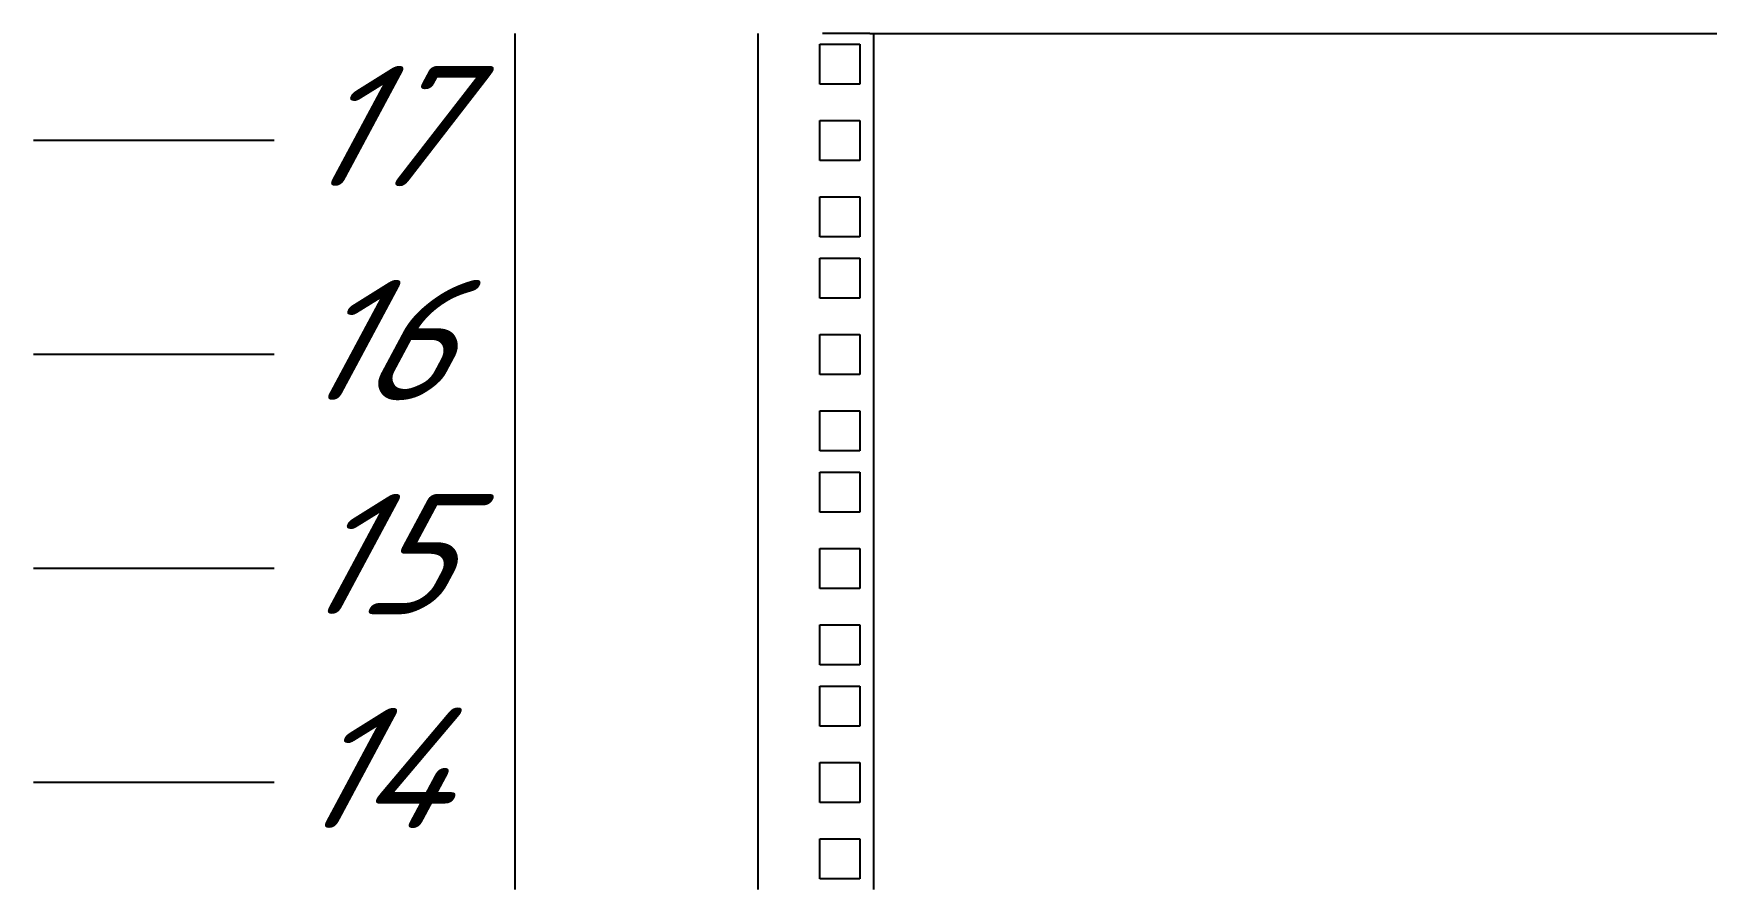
# Model space of a CAD drawing. Extents: x -260425 to 1294666, y -169889 to -2349.
# Drawn here: x 996584 to 1000060, y -28909 to -27131 of the extents above; entities that cross this region are included whole.
import ezdxf
from ezdxf.enums import TextEntityAlignment as Align

# ---------------------------------------------------------------- set-up
doc = ezdxf.new("R2010")
doc.units = 0
doc.header["$LTSCALE"] = 100
doc.styles.add('1ISOCPEUR', font='isocpeui.ttf', dxfattribs={"height": 250})

# ---------------------------------------------------------------- blocks, each defined once
blk = doc.blocks.new('*U218')
at = {"color": 0, "linetype": 'ByBlock', "lineweight": -2}
for p, q in [((0, 788.95), (0, 744.5)), ((50.5, 788.95), (50.5, 744.5)), ((74.5, 788.95), (74.5, 744.5)), ((63.35, 778.45), (63.35, 786.75)), ((63.35, 786.75), (71.65, 786.75)), ((71.65, 786.75), (71.65, 778.45)), ((71.65, 778.45), (63.35, 778.45)), ((63.35, 762.575), (63.35, 770.875)), ((63.35, 770.875), (71.65, 770.875)), ((71.65, 770.875), (71.65, 762.575)), ((-50, 766.725), (-100, 766.725)), ((71.65, 762.575), (63.35, 762.575)), ((63.35, 746.7), (63.35, 755)), ((63.35, 755), (71.65, 755)), ((71.65, 755), (71.65, 746.7)), ((0, 744.5), (0, 700.05)), ((50.5, 744.5), (50.5, 700.05)), ((71.65, 746.7), (63.35, 746.7)), ((74.5, 744.5), (74.5, 700.05)), ((63.35, 734), (63.35, 742.3)), ((63.35, 742.3), (71.65, 742.3)), ((71.65, 742.3), (71.65, 734)), ((71.65, 734), (63.35, 734)), ((63.35, 718.125), (63.35, 726.425)), ((63.35, 726.425), (71.65, 726.425)), ((71.65, 726.425), (71.65, 718.125)), ((-50, 722.275), (-100, 722.275)), ((71.65, 718.125), (63.35, 718.125)), ((63.35, 702.25), (63.35, 710.55)), ((63.35, 710.55), (71.65, 710.55)), ((71.65, 710.55), (71.65, 702.25)), ((71.65, 702.25), (63.35, 702.25)), ((0, 700.05), (0, 655.6)), ((50.5, 700.05), (50.5, 655.6)), ((74.5, 700.05), (74.5, 655.6)), ((63.35, 689.55), (63.35, 697.85)), ((63.35, 697.85), (71.65, 697.85)), ((71.65, 697.85), (71.65, 689.55)), ((71.65, 689.55), (63.35, 689.55)), ((63.35, 673.675), (63.35, 681.975)), ((63.35, 681.975), (71.65, 681.975)), ((71.65, 681.975), (71.65, 673.675)), ((-50, 677.825), (-100, 677.825)), ((71.65, 673.675), (63.35, 673.675)), ((63.35, 657.8), (63.35, 666.1)), ((63.35, 666.1), (71.65, 666.1)), ((71.65, 666.1), (71.65, 657.8)), ((71.65, 657.8), (63.35, 657.8)), ((0, 655.6), (0, 611.15)), ((50.5, 655.6), (50.5, 611.15)), ((63.35, 645.1), (63.35, 653.4)), ((63.35, 653.4), (71.65, 653.4)), ((71.65, 653.4), (71.65, 645.1)), ((74.5, 655.6), (74.5, 611.15)), ((71.65, 645.1), (63.35, 645.1)), ((63.35, 629.225), (63.35, 637.525)), ((63.35, 637.525), (71.65, 637.525)), ((71.65, 637.525), (71.65, 629.225)), ((-50, 633.375), (-100, 633.375)), ((71.65, 629.225), (63.35, 629.225)), ((63.35, 613.35), (63.35, 621.65)), ((63.35, 621.65), (71.65, 621.65)), ((71.65, 621.65), (71.65, 613.35)), ((71.65, 613.35), (63.35, 613.35))]:
    blk.add_line(p, q, dxfattribs=at)
blk = doc.blocks.new("19'' маркер юнита")
at = {"color": 0, "linetype": 'ByBlock', "lineweight": -2, "style": '1ISOCPEUR', "oblique": 15, "flags": 8}
blk.add_attdef('#', text='', height=25, dxfattribs=at).set_placement((35, 3), align=Align.MIDDLE_RIGHT)
blk = doc.blocks.new('*U214')
at = {"color": 0, "linetype": 'ByBlock', "lineweight": -2}
for q in [(164.69, -22.23), (625.5, -22.23)]:
    blk.add_line((174.5, -22.23), q, dxfattribs=at)
at = {"color": 0, "lineweight": -2, "style": '1ISOCPEUR', "oblique": 15, "flags": 8}
blk.add_attdef('НАИМЕНОВАНИЕ', text='', height=25, dxfattribs=at).set_placement((750, 10.43), align=Align.MIDDLE_LEFT)

msp = doc.modelspace()

# ---------------------------------------------------------------- block references
at = {"xscale": 10, "yscale": 10, "zscale": 10}
for name, p in [('*U218', (997584.3, -35020.7)), ('*U214', (996576.7, -26908.9))]:
    msp.add_blockref(name, p, dxfattribs=at)
for p, values in [((997084.3, -27353.4), {'#': '17'}), ((997084.3, -27797.9), {'#': '16'}), ((997084.3, -28242.4), {'#': '15'}), ((997084.3, -28686.9), {'#': '14'})]:
    msp.add_blockref("19'' маркер юнита", p, dxfattribs=at).add_auto_attribs(values)

doc.saveas('drawing.dxf')
